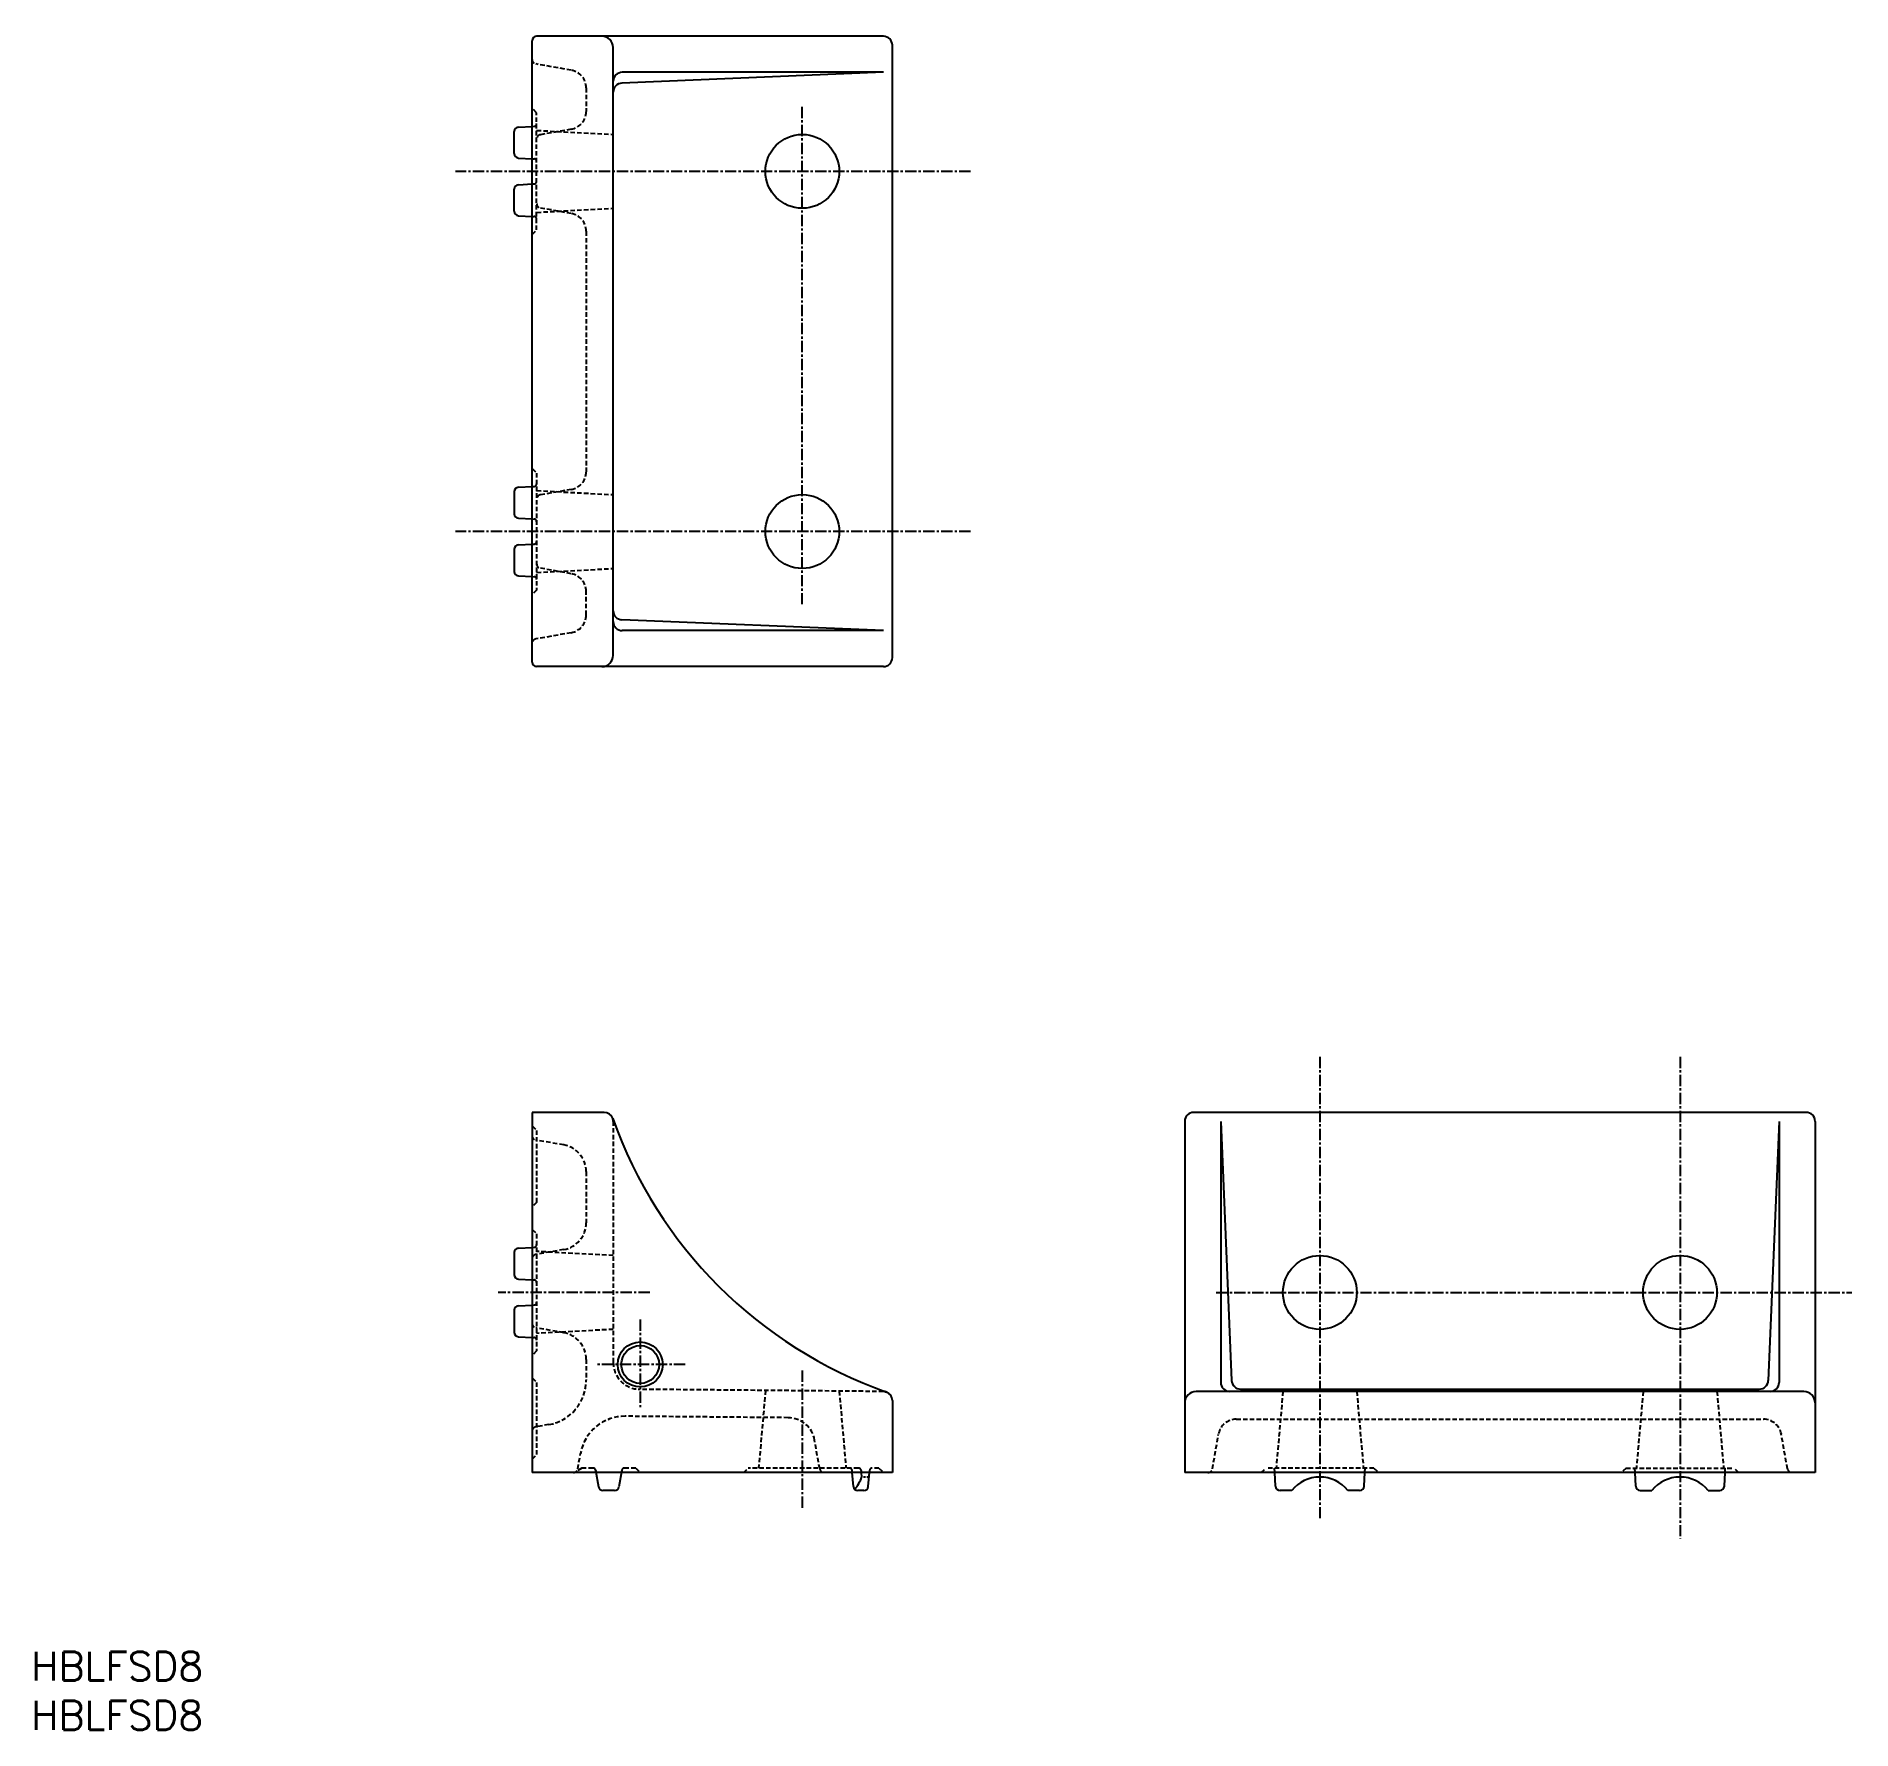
# Model space of a CAD drawing. Extents: x -55 to 147, y -29 to 159.
import ezdxf

# ---------------------------------------------------------------- set-up
doc = ezdxf.new("R2010")
doc.units = 0
for name, pattern in [('CENTER', [2, 1.25, -0.25, 0.25, -0.25]), ('DASHED', [0.75, 0.5, -0.25]), ('HIDDEN', [0.375, 0.25, -0.125])]:
    doc.linetypes.add(name, pattern=pattern)
doc.layers.get('0').update_dxf_attribs({"linetype": 'CONTINUOUS'})
doc.layers.add('CENTER', color=1, linetype='CENTER')
doc.styles.get("Standard").update_dxf_attribs({"font": 'txt.shx', "bigfont": 'bigfont.shx'})

msp = doc.modelspace()

# ---------------------------------------------------------------- linework, layer by layer
at = {"color": 0}
for p, q in [((39, 159.5), (0.5, 159.5)), ((0, 90), (0, 159)), ((9, 90.75), (9, 158.25)), ((40, 90.5), (40, 158.5)), ((39, 155.5), (10, 155.5)), ((-2, 146.48), (-2, 148.92)), ((-2, 140.08), (-2, 142.52)), ((-2, 108.92), (-2, 106.48)), ((-2, 102.52), (-2, 100.08)), ((39, 93.5), (10, 93.5)), ((39, 89.5), (0.5, 89.5))]:
    msp.add_line(p, q, dxfattribs=at)
at = {"color": 3, "linetype": 'DASHED'}
for p, q in [((4.35, 155.73), (0.41, 156.43)), ((6, 153.76), (6, 151.15)), ((0.5, 151), (0, 151.5)), ((0, 149.5), (0.22, 149.51)), ((0.5, 138), (0.5, 151)), ((0.5, 149.05), (9, 148.6)), ((4.35, 149.18), (0.91, 148.57)), ((0, 145.9), (0.22, 145.89)), ((0, 143.1), (0.22, 143.11)), ((0, 139.5), (0.22, 139.49)), ((0.5, 139.95), (9, 140.4)), ((4.35, 139.82), (0.91, 140.43)), ((0, 137.5), (0.5, 138)), ((6, 137.85), (6, 111.15)), ((0, 111.5), (0.5, 111)), ((0.5, 111), (0.5, 98)), ((0.5, 109.05), (9, 108.6)), ((4.35, 109.18), (0.91, 108.57)), ((0.5, 99.95), (9, 100.4)), ((4.35, 99.82), (0.91, 100.43)), ((0.5, 98), (0, 97.5)), ((6, 95.24), (6, 97.85)), ((4.35, 93.27), (0.41, 92.57)), ((0, 38.5), (0.5, 38)), ((9, 39), (9, 12.24)), ((0.5, 36.91), (0.41, 36.93)), ((0.5, 38), (0.5, 30)), ((3.52, 36.38), (0.5, 36.91)), ((6, 33.42), (6, 27.72)), ((0.5, 30), (0, 29.5)), ((0, 27), (0.5, 26.5)), ((0.5, 26.5), (0.5, 13.5)), ((3.52, 24.77), (0.41, 24.22)), ((9, 24.1), (0.5, 24.55)), ((0, 18.6), (0.22, 18.61)), ((3.52, 15.53), (0.41, 16.08)), ((9, 15.9), (0.5, 15.45)), ((0.5, 13.5), (0, 13)), ((6, 12.57), (6, 10.25)), ((0, 10.5), (0.5, 10)), ((0.5, 10), (0.5, 2)), ((39, 9), (11.97, 9.24)), ((25.91, 9.11), (25.15, 0.5)), ((34.1, 9.04), (34.85, 0.5)), ((83.37, 9), (82.62, 0.5)), ((91.57, 9), (92.31, 0.5)), ((123.37, 9), (122.62, 0.5)), ((131.57, 9), (132.31, 0.5)), ((28.43, 6.09), (10.34, 6.25)), ((0.5, 5.09), (0.41, 5.07)), ((1.87, 5.33), (0.5, 5.09)), ((75.54, 0.41), (76.22, 4.27)), ((78.19, 5.92), (136.75, 5.92)), ((139.4, 0.41), (138.71, 4.27)), ((5.07, 0.41), (5.37, 2.12)), ((31.93, 0.41), (31.36, 3.61)), ((0, 1.5), (0.5, 2)), ((5.5, 0.5), (4.85, 0.08)), ((6.75, 0.5), (5.5, 0.5)), ((7.04, 0.25), (7.09, 0)), ((9.96, 0.25), (9.91, 0)), ((11.5, 0.5), (10.25, 0.5)), ((11.5, 0.5), (12, 0)), ((23.5, 0), (24, 0.5)), ((36.23, 0.5), (24, 0.5)), ((35.54, 0), (35.52, 0.23)), ((36.52, 0.23), (36.54, 0)), ((37.46, 0), (37.48, 0.23)), ((38.5, 0.5), (37.77, 0.5)), ((38.5, 0.5), (39, 0)), ((80.97, 0), (81.47, 0.5)), ((93.47, 0.5), (81.47, 0.5)), ((82.47, 0), (82.44, 0.5)), ((92.47, 0), (92.49, 0.5)), ((93.47, 0.5), (93.97, 0)), ((121.47, 0.5), (120.97, 0)), ((121.47, 0.5), (133.47, 0.5)), ((122.47, 0), (122.44, 0.5)), ((132.47, 0), (132.49, 0.5)), ((133.97, 0), (133.47, 0.5))]:
    msp.add_line(p, q, dxfattribs=at)
at = {"color": 7, "linetype": 'CONTINUOUS'}
for p, q in [((39, 155.5), (9.96, 154.3)), ((-1.53, 149.42), (0, 149.5)), ((-1.53, 145.98), (0, 145.9)), ((-1.53, 143.02), (0, 143.1)), ((-1.53, 139.58), (0, 139.5)), ((-1.53, 109.42), (0, 109.5)), ((0, 109.5), (0.22, 109.51)), ((-1.53, 105.98), (0, 105.9)), ((0, 105.9), (0.22, 105.89)), ((-1.53, 103.02), (0, 103.1)), ((0, 103.1), (0.22, 103.11)), ((-1.53, 99.58), (0, 99.5)), ((0, 99.5), (0.22, 99.49)), ((39, 93.5), (9.96, 94.7)), ((76.47, 39), (77.67, 10.22)), ((138.47, 39), (137.27, 10.22)), ((-1.53, 24.92), (0, 25)), ((0, 25), (0.22, 25.01)), ((-1.53, 21.48), (0, 21.4)), ((0, 21.4), (0.22, 21.39)), ((-1.53, 18.52), (0, 18.6)), ((-1.53, 15.08), (0, 15)), ((0, 15), (0.22, 14.99)), ((78.67, 9.26), (136.27, 9.26)), ((40, 8), (40, 0)), ((7.04, 0.25), (7.37, -1.59)), ((9.96, 0.25), (9.63, -1.59)), ((35.68, -1.54), (35.54, 0)), ((36.54, 0), (36.59, -0.5)), ((37.32, -1.54), (37.46, 0)), ((82.55, -1.53), (82.47, 0)), ((92.39, -1.53), (92.47, 0)), ((122.55, -1.53), (122.47, 0)), ((132.39, -1.53), (132.47, 0))]:
    msp.add_line(p, q, dxfattribs=at)
at = {"color": 0, "linetype": 'BYBLOCK'}
for p, q in [((8, 40), (0, 40)), ((0, 40), (0, 0)), ((72.47, 39), (72.47, 0)), ((141.47, 40), (73.47, 40)), ((76.47, 39), (76.47, 10)), ((138.47, 39), (138.47, 10)), ((142.47, 39), (142.47, 0)), ((-2, 24.42), (-2, 21.98)), ((-2, 18.02), (-2, 15.58)), ((141.22, 9), (73.72, 9)), ((37, 0), (0, 0)), ((40, 0), (37, 0)), ((142.47, 0), (72.47, 0)), ((9.14, -2), (7.86, -2)), ((36.82, -2), (36.18, -2)), ((84.35, -2), (83.05, -2)), ((91.89, -2), (90.59, -2)), ((123.05, -2), (124.35, -2)), ((130.59, -2), (131.89, -2))]:
    msp.add_line(p, q, dxfattribs=at)
at = {"color": 0, "linetype": 'HIDDEN'}
msp.add_line((37.41, -0.5), (36.59, -0.5), dxfattribs=at)
at = {"color": 0}
for centre in [(30, 144.5), (30, 104.5)]:
    msp.add_circle(centre, 4.1, dxfattribs=at)
at = {"color": 0, "linetype": 'BYBLOCK'}
for centre, radius in [((87.47, 20), 4.1), ((127.47, 20), 4.1), ((12, 12), 2.1)]:
    msp.add_circle(centre, radius, dxfattribs=at)
at = {"color": 3, "linetype": 'BYBLOCK'}
msp.add_circle((12, 12), 2.5, dxfattribs=at)
at = {"color": 0}
for centre, radius, start, end in [((0.5, 159), 0.5, 90, 180), ((7.75, 158.25), 1.25, 360, 90), ((39, 158.5), 1, 0, 90), ((10, 154.5), 1, 90, 180), ((10, 94.5), 1, 180, 270), ((7.75, 90.75), 1.25, 270, 0), ((0.5, 90), 0.5, 180, 270), ((39, 90.5), 1, 270, 0)]:
    msp.add_arc(centre, radius, start, end, dxfattribs=at)
at = {"color": 3, "linetype": 'DASHED'}
for centre, radius, start, end in [((0.5, 156.92), 0.5, 180, 260), ((4, 153.76), 2, 360, 80), ((0.2, 149.81), 0.3, 273, 0), ((4, 151.15), 2, 280, 0), ((1, 148.08), 0.5, 100, 180), ((0.2, 145.59), 0.3, 0, 87), ((0.2, 143.41), 0.3, 273, 360), ((0.2, 139.19), 0.3, 360, 87), ((1, 140.92), 0.5, 180, 260), ((4, 137.85), 2, 0, 80), ((4, 111.15), 2, 280, 0), ((0.2, 109.81), 0.3, 273, 0), ((1, 108.08), 0.5, 100, 180), ((0.2, 105.59), 0.3, 0, 87), ((0.2, 103.41), 0.3, 273, 360), ((1, 100.92), 0.5, 180, 260), ((0.2, 99.19), 0.3, 0, 87), ((4, 97.85), 2, 0, 80), ((4, 95.24), 2, 280, 0), ((0.5, 92.08), 0.5, 100, 180), ((8, 39), 1, 0, 19.5445), ((0.5, 37.42), 0.5, 180, 260), ((3, 33.42), 3, 0, 80), ((3, 27.72), 3, 280, 0), ((0.5, 23.73), 0.5, 100, 180), ((0.2, 25.31), 0.3, 273, 0), ((0.2, 21.09), 0.3, 0, 87), ((0.2, 18.91), 0.3, 273, 360), ((0.5, 16.57), 0.5, 180, 260), ((0.2, 14.69), 0.3, 0, 87), ((3, 12.57), 3, 0, 80), ((12, 12.24), 3, 180, 269.5), ((1, 10.25), 5, 280, 0), ((39, 8), 1, 70.4555, 90), ((10.3, 1.25), 5, 89.5, 170), ((28.41, 3.09), 3, 10, 89.5), ((0.5, 4.58), 0.5, 100, 180), ((78.19, 3.92), 2, 90, 170), ((136.75, 3.92), 2, 10, 90), ((4.58, 0.5), 0.5, 270, 350), ((6.75, 0.2), 0.3, 10, 90), ((10.25, 0.2), 0.3, 90, 170), ((32.42, 0.5), 0.5, 190, 270), ((35.23, 0.2), 0.3, 5, 90), ((36.23, 0.2), 0.3, 5, 90), ((37.77, 0.2), 0.3, 90, 175), ((75.05, 0.5), 0.5, 270, 350), ((139.89, 0.5), 0.5, 190, 270)]:
    msp.add_arc(centre, radius, start, end, dxfattribs=at)
at = {"color": 7, "linetype": 'CONTINUOUS'}
for centre, radius, start, end in [((10, 153.3), 1, 92.3669, 180), ((-1.5, 148.92), 0.5, 93, 180), ((-1.5, 146.48), 0.5, 180, 267), ((-1.5, 142.52), 0.5, 93, 180), ((-1.5, 140.08), 0.5, 180, 267), ((-1.5, 108.92), 0.5, 93, 180), ((-1.5, 106.48), 0.5, 180, 267), ((-1.5, 102.52), 0.5, 93, 180), ((-1.5, 100.08), 0.5, 180, 267), ((10, 95.7), 1, 180, 267.6331), ((56.06, 56.06), 50, 199.5445, 250.4555), ((-1.5, 24.42), 0.5, 93, 180), ((-1.5, 21.98), 0.5, 180, 267), ((-1.5, 18.02), 0.5, 93, 180), ((-1.5, 15.58), 0.5, 180, 267), ((78.67, 10.26), 1, 182.3878, 270), ((136.27, 10.26), 1, 270, 357.6123), ((7.86, -1.5), 0.5, 190, 270), ((9.14, -1.5), 0.5, 270, 350), ((36.18, -1.5), 0.5, 185, 270), ((32.77, 0.7), 4, 320.0585, 342.5441), ((36.82, -1.5), 0.5, 270, 355), ((83.05, -1.5), 0.5, 183, 270), ((87.47, -4.5), 4, 38.6822, 141.3178), ((91.89, -1.5), 0.5, 270, 357), ((123.05, -1.5), 0.5, 183, 270), ((127.47, -4.5), 4, 38.6822, 141.3178), ((131.89, -1.5), 0.5, 270, 357)]:
    msp.add_arc(centre, radius, start, end, dxfattribs=at)
at = {"color": 0, "linetype": 'BYBLOCK'}
for centre, radius, start, end in [((8, 39), 1, 19.5445, 90), ((73.47, 39), 1, 90, 180), ((141.47, 39), 1, 0, 90), ((39, 8), 1, 0, 70.4555), ((73.72, 7.75), 1.25, 90, 180), ((77.47, 10), 1, 180, 270), ((137.47, 10), 1, 270, 0), ((141.22, 7.75), 1.25, 0, 90)]:
    msp.add_arc(centre, radius, start, end, dxfattribs=at)
at = {"layer": 'CENTER', "color": 1, "linetype": 'CENTER'}
for p, q in [((30, 96.42), (30, 151.82)), ((48.67, 144.5), (-8.5, 144.5)), ((48.67, 104.5), (-8.5, 104.5)), ((87.47, 46.17), (87.47, -5.16)), ((127.47, 46.17), (127.47, -7.38)), ((13.06, 20), (-3.77, 20)), ((75.97, 20), (146.53, 20)), ((12, 17), (12, 7)), ((17, 12), (7, 12)), ((30, 11.33), (30, -4.05))]:
    msp.add_line(p, q, dxfattribs=at)

# ---------------------------------------------------------------- texts
at = {"color": 7, "linetype": 'CONTINUOUS'}
for p in [(-55.61, -23.1), (-55.61, -28.56)]:
    msp.add_text('HBLFSD8', height=3.2, dxfattribs=at).set_placement(p)

doc.saveas('drawing.dxf')
